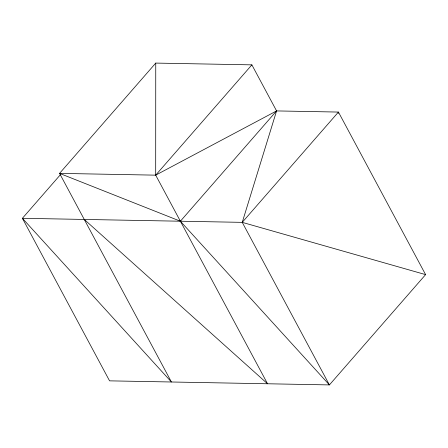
<?xml version="1.0" encoding="UTF-8"?>
<svg xmlns="http://www.w3.org/2000/svg" width="448" height="448" viewBox="0 0 448 448"><rect width="100%" height="100%" fill="white"/><g stroke="black" fill="none" stroke-linecap="round" stroke-linejoin="round"><path stroke-width="0.67" d="M84.258 219.436L267.551 383.774L155.691 175.157L155.753 63.084L251.882 64.859L276.578 110.919L242.245 222.359L329.409 384.916L425.6 274.624L338.436 112.067L276.578 110.919L155.691 175.157L59.562 173.376L171.422 381.993L22.4 218.294L60.418 174.698M155.753 63.084L59.562 173.376L180.387 221.217L329.409 384.916L109.564 380.85L22.4 218.294L242.245 222.359L425.6 274.624M155.691 175.157L251.882 64.859M180.387 221.217L276.578 110.919M242.245 222.359L338.436 112.067L338.654 113.439"/></g></svg>
